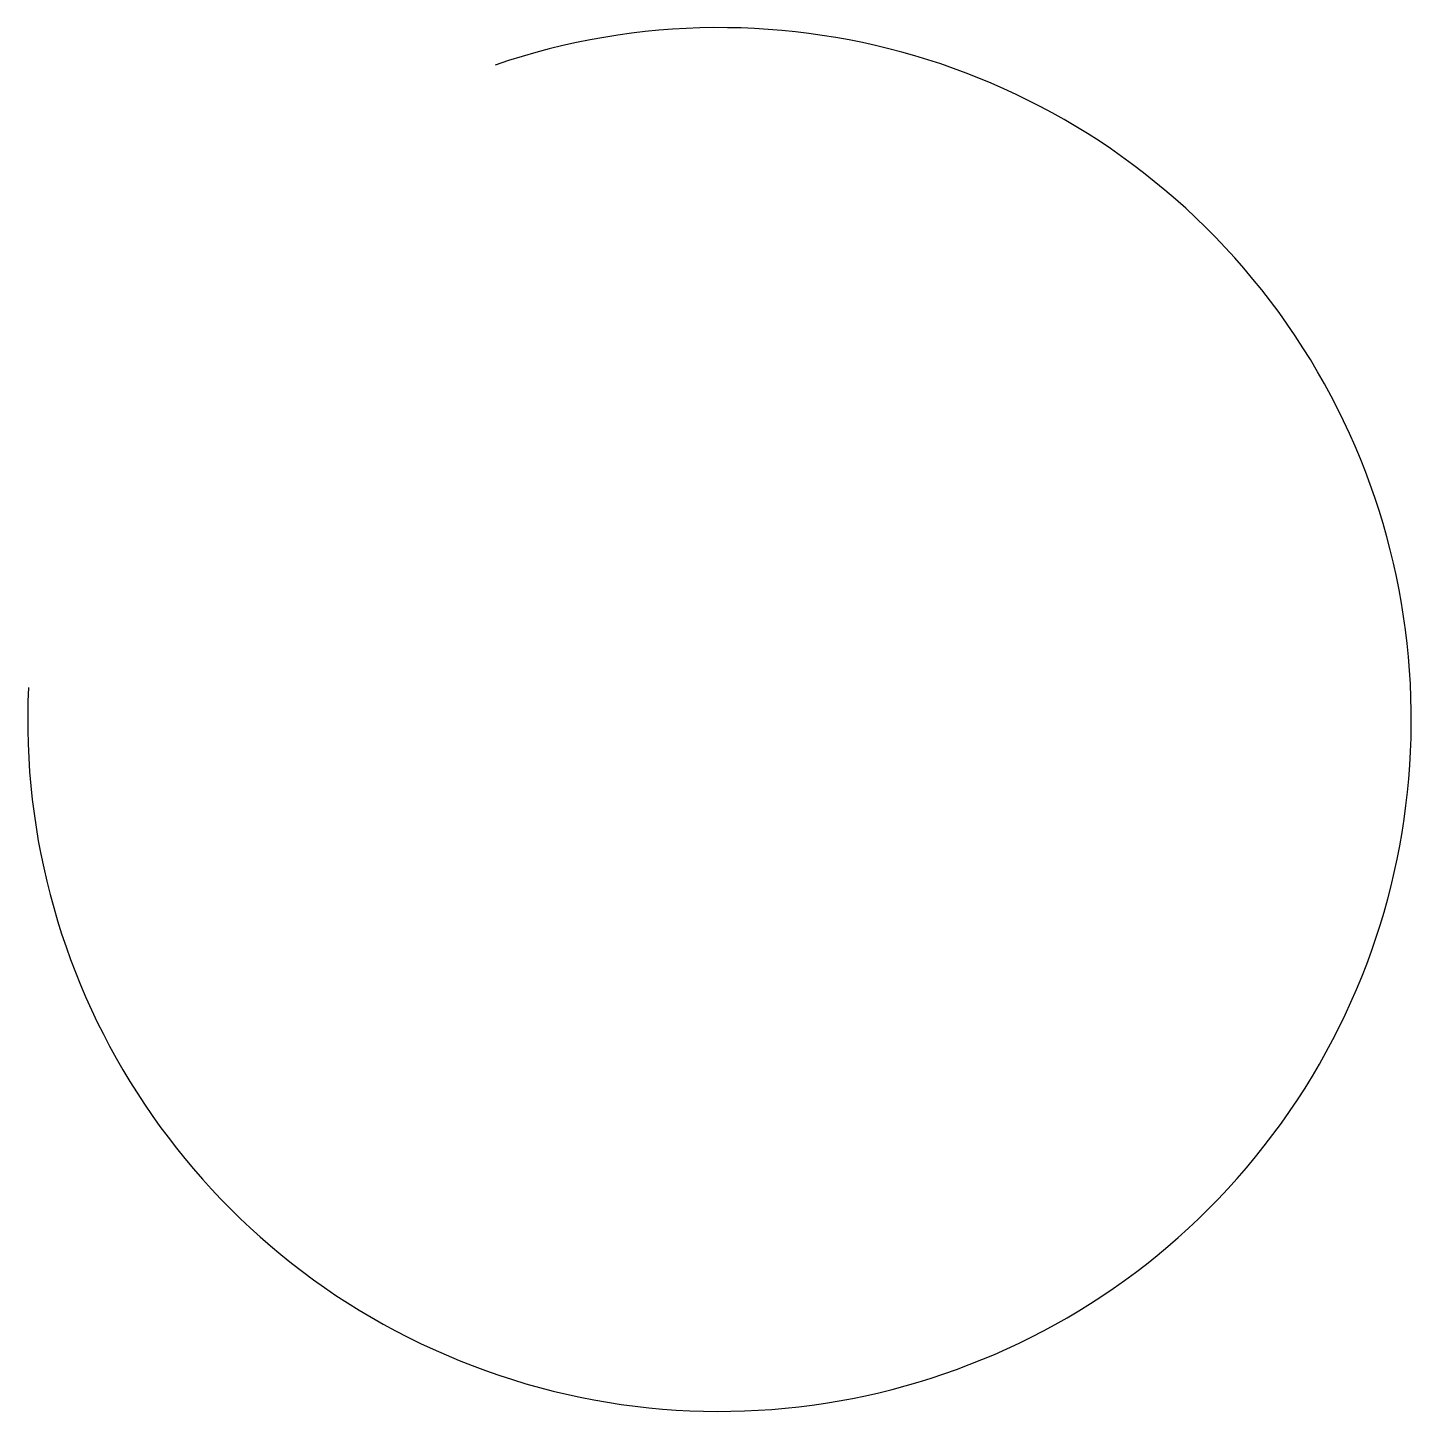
# Model space of a CAD drawing. Header units: metres. Extents: x 0 to 8.89, y -4.65 to 4.24.
import ezdxf

# ---------------------------------------------------------------- set-up
doc = ezdxf.new("R2010")
doc.units = ezdxf.units.M

msp = doc.modelspace()

# ---------------------------------------------------------------- linework, layer by layer
msp.add_lwpolyline([(0, 0, 3.25), (3, 4)], format="xyb")

doc.saveas('drawing.dxf')
